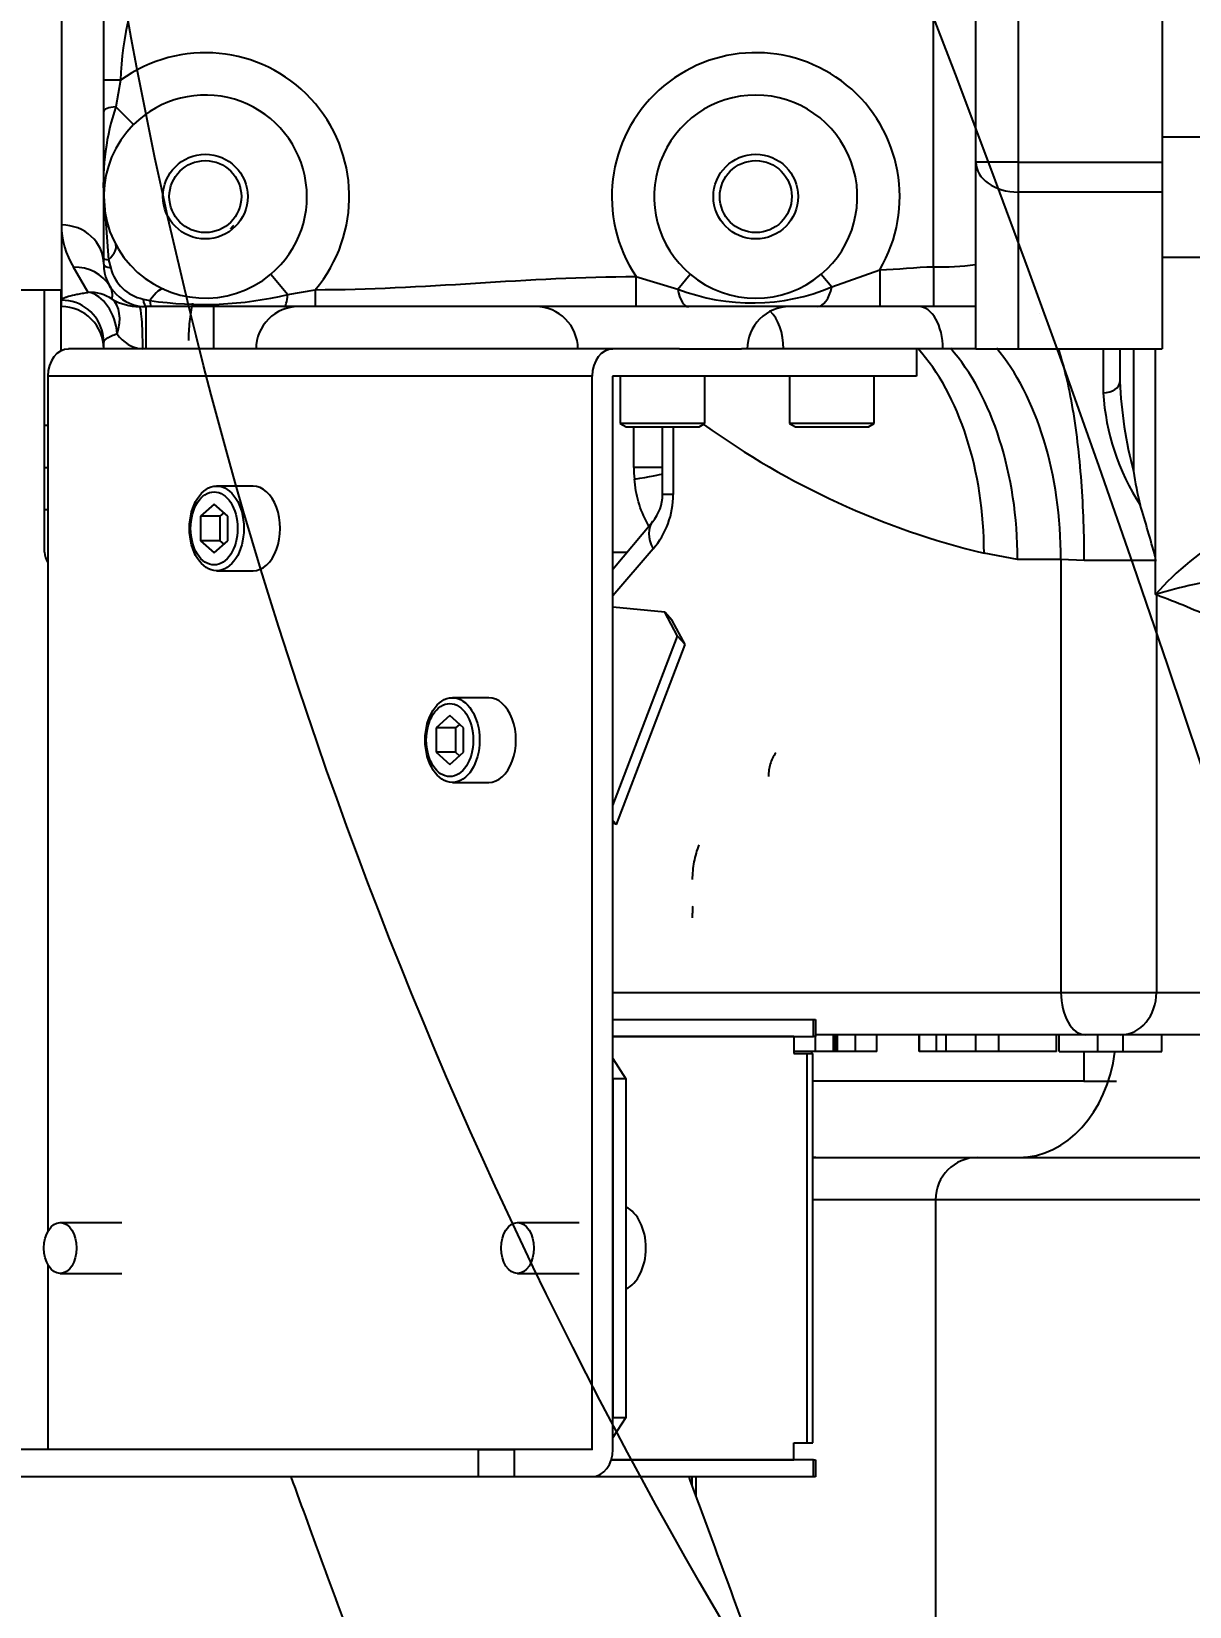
# Model space of a CAD drawing. Header units: millimetres. Extents: x 10462777 to 22643323, y 453826 to 1389191.
# Drawn here: x 11301146.9 to 11301285.9, y 597425.6 to 597614.6 of the extents above; entities that cross this region are included whole.
import ezdxf

# ---------------------------------------------------------------- set-up
doc = ezdxf.new("R2010")
doc.units = ezdxf.units.MM
doc.header["$LTSCALE"] = 200
doc.header["$MEASUREMENT"] = 0
doc.header["$PDMODE"] = 35
doc.header["$PDSIZE"] = -5
doc.linetypes.add('CENTER2', pattern=[1.125, 0.75, -0.125, 0.125, -0.125])
doc.linetypes.add('PHANTOM', pattern=[2.5, 1.25, -0.25, 0.25, -0.25, 0.25, -0.25])
doc.layers.get('0').update_dxf_attribs({"linetype": 'CONTINUOUS'})
doc.layers.get('DEFPOINTS').update_dxf_attribs({"linetype": 'CONTINUOUS'})
for name, color, linetype in [('$DDT_AUDIT_GENERATED_(146A)', 7, 'CONTINUOUS'), ('$DDT_AUDIT_GENERATED_(1626)', 7, 'CONTINUOUS'), ('$DDT_AUDIT_GENERATED_(77F)', 7, 'CONTINUOUS'), ('$DDT_AUDIT_GENERATED_(D3A)', 7, 'CONTINUOUS'), ('A290-7324-X343', 7, 'CONTINUOUS'), ('A290-7329-X315', 7, 'CONTINUOUS'), ('A290-7329-X401', 7, 'CONTINUOUS'), ('A290-7329-X402', 7, 'CONTINUOUS'), ('A290-7329-X406', 7, 'CONTINUOUS'), ('A290-7329-X409', 7, 'CONTINUOUS'), ('LIBRL_A6-BA-6X10', 7, 'CONTINUOUS')]:
    doc.layers.add(name, color=color, linetype=linetype)
doc.layers.add('LAYOUT', color=8, linetype='CONTINUOUS', lineweight=25)
doc.styles.get("Standard").update_dxf_attribs({"font": 'SYMBOL'})
doc.dimstyles.new('DS ROBOTEC', dxfattribs={"dimscale": 0, "dimtxt": 2.5, "dimasz": 2.5, "dimexe": 0.3, "dimexo": 0.3, "dimgap": 0.5, "dimtad": 1, "dimzin": 9, "dimdsep": 46, "dimtxsty": 'Standard', "dimblk": 'OPEN', "dimcen": 0, "dimclrd": 4, "dimclre": 4, "dimclrt": 110, "dimazin": 2, "dimtm": 1.5, "dimtfac": 1, "dimtmove": 0, "dimatfit": 3, "dimldrblk": 'OPEN', "dimfxl": 1, "dimtfill": 1, "dimtolj": 1, "dimlwd": -1, "dimlwe": -1, "dimarcsym": 0})

# ---------------------------------------------------------------- blocks, each defined once
blk = doc.blocks.new('r710ic')
at = {"layer": 'LAYOUT', "color": 3}
blk.add_circle((272041.37, 104232.63), 2050.12, dxfattribs=at)
blk = doc.blocks.new('A$C7DA30AB0')
at = {"layer": '$DDT_AUDIT_GENERATED_(146A)', "color": 7, "linetype": 'Continuous', "ltscale": 25.4}
for p, q in [((3523.25, 3306.61, 0), (3523.5, 3306.61, 0)), ((3523.25, 3304.58, 0), (3523.25, 3306.61, 0)), ((3523.5, 3306.61, 0), (3523.5, 3304.58, 0)), ((3523.5, 3306.61, 0), (3550.74, 3306.61, 0)), ((3550.74, 3306.61, 0), (3553.6, 3306.61, 0)), ((3550.74, 3306.61, 0), (3550.74, 3306.61, 0)), ((3553.6, 3306.61, 0), (3553.6, 3306.61, 0)), ((3553.6, 3306.61, 0), (3556.21, 3306.61, 0)), ((3586.22, 3306.61, 0), (3598.01, 3306.61, 0)), ((3598.01, 3306.61, 0), (3600.62, 3306.61, 0)), ((3600.62, 3306.61, 0), (3600.62, 3306.61, 0)), ((3523.5, 3304.58, 0), (3523.25, 3304.58, 0)), ((3523.5, 3304.58, 0), (3547.75, 3304.58, 0)), ((3547.75, 3304.57, 0), (3525.86, 3304.57, 0)), ((3525.86, 3304.57, 0), (3525.86, 3302.54, 0)), ((3524.3, 3302.54, 0), (3523.58, 3302.54, 0)), ((3523.58, 3302.54, 0), (3523.58, 3255.81, 0)), ((3524.3, 3255.81, 0), (3524.3, 3302.54, 0)), ((3525.86, 3302.54, 0), (3524.3, 3302.54, 0)), ((3546.01, 3299.49, 0), (3547.57, 3301.92, 0)), ((3546.01, 3258.85, 0), (3546.01, 3299.49, 0)), ((3547.57, 3299.49, 0), (3546.01, 3299.49, 0)), ((3547.57, 3258.85, 0), (3547.57, 3299.49, 0)), ((3546.01, 3258.85, 0), (3547.57, 3258.85, 0)), ((3547.57, 3256.43, 0), (3546.01, 3258.85, 0)), ((3524.3, 3255.81, 0), (3523.58, 3255.81, 0)), ((3525.86, 3255.81, 0), (3524.3, 3255.81, 0)), ((3525.86, 3253.77, 0), (3525.86, 3255.81, 0)), ((3523.25, 3251.74, 0), (3523.25, 3253.77, 0)), ((3523.25, 3253.77, 0), (3523.5, 3253.77, 0)), ((3547.57, 3253.77, 0), (3523.5, 3253.77, 0)), ((3523.5, 3253.77, 0), (3523.5, 3251.74, 0)), ((3525.86, 3253.77, 0), (3547.57, 3253.77, 0)), ((3523.5, 3251.74, 0), (3523.25, 3251.74, 0)), ((3547.57, 3251.74, 0), (3523.5, 3251.74, 0))]:
    blk.add_line(p, q, dxfattribs=at)
for centre, major_axis, start_param, end_param in [((3556.21, 3304.57, 0), (0, -2.03), 3.09689, 3.141593), ((3598.01, 3304.57, 0), (0, 2.03), 0, 0.044703), ((3525.86, 3304.57, 0), (0, 0.00203), 4.712389, 6.283185), ((3525.86, 3253.77, 0), (0, 0.00203), 3.141584, 4.712389)]:
    blk.add_ellipse(centre, major_axis=major_axis, ratio=0.642788, start_param=start_param, end_param=end_param, dxfattribs=at)
at = {"layer": '$DDT_AUDIT_GENERATED_(1626)', "color": 7, "linetype": 'Continuous', "ltscale": 25.4}
for points, knots in [([(3586.22, 3306.61, 0), (3583.49, 3314.07, 0), (3578.17, 3328.55, 0), (3569.45, 3352.2, 0), (3560.84, 3375.21, 0), (3552.73, 3396.49, 0), (3545.18, 3415.82, 0), (3538.19, 3433.25, 0), (3531.75, 3448.82, 0), (3525.85, 3462.59, 0), (3520.47, 3474.71, 0), (3515.49, 3485.5, 0), (3510.8, 3495.27, 0), (3506.3, 3504.23, 0), (3501.99, 3512.43, 0), (3498.22, 3519.22, 0), (3494.89, 3524.96, 0), (3491.68, 3530.24, 0), (3487.9, 3536.12, 0), (3483.44, 3542.55, 0), (3478.15, 3549.44, 0), (3472.35, 3556, 0), (3466.34, 3561.7, 0), (3460.67, 3566.1, 0), (3455.9, 3569.1, 0), (3452.07, 3571.11, 0), (3448.99, 3572.53, 0), (3445.26, 3574.02, 0), (3440.42, 3575.57, 0), (3434.56, 3576.87, 0), (3427.48, 3577.72, 0), (3420.22, 3577.7, 0), (3413.52, 3576.84, 0), (3408.08, 3575.57, 0), (3403.63, 3574.08, 0), (3399.5, 3572.32, 0), (3395.52, 3570.24, 0), (3391.2, 3567.47, 0), (3387.01, 3564.19, 0), (3383.31, 3560.74, 0), (3380.19, 3557.39, 0), (3377.61, 3554.26, 0), (3375.37, 3551.26, 0), (3373.39, 3548.36, 0), (3371.07, 3544.66, 0), (3368.41, 3539.92, 0), (3365.46, 3533.83, 0), (3362.67, 3527.04, 0), (3360.15, 3519.61, 0), (3357.99, 3511.7, 0), (3356.34, 3503.6, 0), (3355.25, 3495.68, 0), (3354.72, 3488.24, 0), (3354.68, 3481.2, 0), (3355.05, 3475.71, 0), (3355.55, 3471.63, 0), (3355.97, 3468.94, 0), (3356.49, 3466.3, 0), (3357.09, 3463.69, 0), (3357.82, 3461.08, 0), (3358.73, 3458.26, 0), (3359.98, 3454.99, 0), (3361.77, 3451.13, 0), (3364.31, 3446.8, 0), (3367.67, 3442.26, 0), (3371.96, 3437.46, 0), (3374.92, 3434.53, 0), (3376.76, 3432.73, 0)], [0.0070915, 0.0070915, 0.0070915, 0.0070915, 0.0368787, 0.0715317, 0.1038029, 0.1336061, 0.1609145, 0.1857498, 0.2081714, 0.2282665, 0.2461396, 0.2621447, 0.2771535, 0.291269, 0.3045347, 0.3169976, 0.3252716, 0.3342492, 0.3448381, 0.3570021, 0.3704717, 0.3862615, 0.4004659, 0.4132101, 0.424257, 0.4305665, 0.4360223, 0.4416758, 0.4500991, 0.4606382, 0.4709383, 0.4851588, 0.496676, 0.5066749, 0.5170292, 0.525421, 0.536025, 0.5490861, 0.5639803, 0.5776069, 0.589551, 0.6013983, 0.611703, 0.6218037, 0.6317028, 0.6495848, 0.6691913, 0.6907946, 0.7139724, 0.7380635, 0.7629986, 0.7873313, 0.80959, 0.8305732, 0.8516489, 0.8600642, 0.8683819, 0.8766001, 0.8847187, 0.8927381, 0.9011275, 0.9114288, 0.9250671, 0.9410179, 0.9589376, 0.9786405, 1, 1, 1, 1]), ([(3420.96, 3452.37, 0), (3419.84, 3453.42, 0), (3418.1, 3455.09, 0), (3415.48, 3457.79, 0), (3413.52, 3460.32, 0), (3412.1, 3462.75, 0), (3411.11, 3464.99, 0), (3410.42, 3466.94, 0), (3409.63, 3469.63, 0), (3408.79, 3473.61, 0), (3408.21, 3479.23, 0), (3408.12, 3485.28, 0), (3408.52, 3491.69, 0), (3409.43, 3498.35, 0), (3410.88, 3505.36, 0), (3412.87, 3512.43, 0), (3415.4, 3519.37, 0), (3418.39, 3525.94, 0), (3421.44, 3531.33, 0), (3424.36, 3535.54, 0), (3426.75, 3538.45, 0), (3428.97, 3540.71, 0), (3430.89, 3542.33, 0), (3432.52, 3543.39, 0), (3432.95, 3543.59, 0), (3432.4, 3543.48, 0), (3431.35, 3543.35, 0), (3429.97, 3543.34, 0), (3428.74, 3543.45, 0), (3427.75, 3543.63, 0), (3427.07, 3543.8, 0), (3426.5, 3543.98, 0), (3426.47, 3544, 0), (3427.04, 3543.68, 0), (3428.24, 3542.87, 0), (3430.44, 3541.05, 0), (3433.79, 3537.75, 0), (3438.35, 3532.42, 0), (3442.95, 3526.22, 0), (3447.55, 3519.33, 0), (3451.8, 3512.44, 0), (3455.89, 3505.35, 0), (3459.88, 3498.05, 0), (3463.83, 3490.45, 0), (3467.81, 3482.47, 0), (3471.88, 3474, 0), (3476.05, 3464.99, 0), (3480.49, 3455.1, 0), (3485.35, 3443.93, 0), (3490.76, 3431.09, 0), (3496.76, 3416.44, 0), (3503.34, 3399.93, 0), (3510.5, 3381.49, 0), (3518.26, 3361.08, 0), (3526.55, 3338.89, 0), (3533.5, 3320.05, 0), (3537.38, 3309.48, 0), (3538.44, 3306.61, 0)], [0, 0, 0, 0, 0.0232053, 0.0434011, 0.0608907, 0.075937, 0.0887461, 0.0991807, 0.1079163, 0.1316741, 0.1557604, 0.1791262, 0.2040185, 0.229401, 0.2550807, 0.283769, 0.3112428, 0.3383103, 0.3671334, 0.3868463, 0.4046524, 0.420298, 0.4363437, 0.4542177, 0.4735282, 0.4854571, 0.4970392, 0.5078111, 0.5167188, 0.5243161, 0.5305278, 0.5366871, 0.5440449, 0.5532281, 0.5640542, 0.5749499, 0.5910036, 0.6066431, 0.623467, 0.6379996, 0.6517311, 0.6650859, 0.6783276, 0.6914123, 0.70499, 0.7190716, 0.7336644, 0.7490504, 0.7665822, 0.7865371, 0.8090237, 0.834136, 0.8619433, 0.8924791, 0.9257292, 0.9616186, 0.9748153, 0.9748153, 0.9748153, 0.9748153])]:
    blk.add_open_spline(points, degree=3, knots=knots, dxfattribs=at)
at = {"layer": '$DDT_AUDIT_GENERATED_(77F)', "color": 7, "linetype": 'Continuous', "ltscale": 25.4}
for p, q in [((3471.5, 3160.28, 0), (3481.66, 3160.28, 0)), ((3471.5, 3145.86, 0), (3481.66, 3145.86, 0))]:
    blk.add_line(p, q, dxfattribs=at)
at = {"layer": '$DDT_AUDIT_GENERATED_(D3A)', "color": 7, "linetype": 'Continuous', "ltscale": 25.4}
for p, q in [((3547.57, 3195.66, 0), (3545.87, 3195.66, 0)), ((3615.78, 3195.66, 0), (3615.78, 3190.58, 0)), ((3615.37, 3190.58, 0), (3615.78, 3190.58, 0)), ((3615.78, 3190.58, 0), (3615.78, 3185.5, 0)), ((3615.78, 3185.5, 0), (3615.37, 3185.5, 0)), ((3615.78, 3185.5, 0), (3615.78, 3180.42, 0)), ((3615.78, 3180.42, 0), (3615.37, 3180.42, 0)), ((3615.78, 3180.42, 0), (3615.78, 3164.16, 0)), ((3613.75, 3171.48, 0), (3613.75, 3164.16, 0))]:
    blk.add_line(p, q, dxfattribs=at)
blk.add_arc((3613.74, 3195.66, 0), 2.03, 0, 37.0508, dxfattribs=at)
at = {"layer": 'A290-7324-X343', "color": 7, "linetype": 'Continuous', "ltscale": 25.4}
for p, q in [((3491.05, 3259.16, 0), (3487.16, 3259.16, 0)), ((3491.05, 3255.6, 0), (3491.05, 3259.16, 0)), ((3491.05, 3259.16, 0), (3523.58, 3259.16, 0)), ((3523.71, 3255.81, 0), (3523.71, 3255.6, 0))]:
    blk.add_line(p, q, dxfattribs=at)
at = {"layer": 'A290-7329-X315', "color": 7, "linetype": 'Continuous', "ltscale": 25.4}
for p, q in [((3508.87, 3273.38, 0), (3508.87, 3352.63, 0)), ((3537.61, 3306.61, 0), (3537.61, 3308.86, 0)), ((3538.05, 3307.64, 0), (3538.05, 3306.61, 0)), ((3176.36, 3273.38, 0), (3508.87, 3273.38, 0)), ((3508.87, 3273.38, 0), (3523.58, 3273.38, 0)), ((3503.81, 3268.3, 0), (3181.44, 3268.3, 0)), ((3523.21, 3268.3, 0), (3503.81, 3268.3, 0))]:
    blk.add_line(p, q, dxfattribs=at)
at = {"layer": 'A290-7329-X315', "color": 7, "linetype": 'CENTER2', "ltscale": 25.4}
for centre, radius, start in [((3526.69, 3234.96, 0), 11.36, 338.4018), ((3523.83, 3222.58, 0), 5.08, 325.8899)]:
    blk.add_arc(centre, radius, start, 0, dxfattribs=at)
at = {"layer": 'A290-7329-X315', "color": 7, "linetype": 'Continuous', "ltscale": 25.4}
for centre, major_axis, ratio, end_param in [((3503.81, 3273.38, 0), (0, -5.08), 0.995606, 1.570796), ((3498.84, 3253.06, 0), (0, 15.24), 0.766044, 1.400328), ((3523.21, 3273.38, 0), (0, -5.08), 0.995606, 0.073488)]:
    blk.add_ellipse(centre, major_axis=major_axis, ratio=ratio, start_param=0, end_param=end_param, dxfattribs=at)
at = {"layer": 'A290-7329-X315', "color": 7, "linetype": 'CENTER2', "ltscale": 25.4}
blk.add_ellipse((3517.73, 3239.55, 0), major_axis=(20.32, 0), ratio=0.964129, start_param=6.210853, end_param=6.283185, dxfattribs=at)
at = {"layer": 'A290-7329-X315', "color": 7, "linetype": 'Continuous', "ltscale": 25.4}
blk.add_open_spline([(3523.67, 3268.22, 0), (3523.65, 3268.23, 0), (3523.58, 3268.27, 0), (3523.44, 3268.3, 0), (3523.29, 3268.3, 0), (3523.21, 3268.3, 0)], degree=3, knots=[0.91252508, 0.91252508, 0.91252508, 0.91252508, 0.93298201, 0.96738214, 1, 1, 1, 1], dxfattribs=at)
at = {"layer": 'A290-7329-X315', "color": 7, "linetype": 'CENTER2', "ltscale": 25.4}
blk.add_open_spline([(3397.7, 3223.6, 0), (3397.7, 3223.6, 0), (3397.7, 3223.6, 0), (3397.7, 3223.6, 0), (3397.7, 3223.6, 0), (3487.43, 3223.6, 0), (3307.96, 3223.6, 0), (3397.7, 3223.6, 0)], degree=3, knots=[0.999998195606, 0.999998195606, 0.999998195606, 0.999998195606, 1, 1, 1, 1.000000011, 1.000003984244, 1.000003984244, 1.000003984244, 1.000003984244], dxfattribs=at)
at = {"layer": 'A290-7329-X401', "color": 7, "linetype": 'Continuous', "ltscale": 25.4}
for p, q in [((3486.33, 3255.6, 0), (3481.71, 3255.6, 0)), ((3481.71, 3255.6, 0), (3481.71, 3253.57, 0)), ((3489.4, 3255.6, 0), (3486.33, 3255.6, 0)), ((3486.33, 3255.6, 0), (3486.33, 3253.57, 0)), ((3494.02, 3255.6, 0), (3489.4, 3255.6, 0)), ((3489.4, 3255.6, 0), (3489.4, 3253.57, 0)), ((3494.02, 3255.6, 0), (3494.02, 3253.57, 0)), ((3494.33, 3255.6, 0), (3501.25, 3255.6, 0)), ((3494.33, 3255.6, 0), (3494.33, 3253.57, 0)), ((3501.25, 3255.6, 0), (3504.02, 3255.6, 0)), ((3501.25, 3255.6, 0), (3501.25, 3253.57, 0)), ((3504.02, 3255.6, 0), (3504.02, 3253.57, 0)), ((3504.03, 3255.6, 0), (3507.6, 3255.6, 0)), ((3507.6, 3255.6, 0), (3508.76, 3255.6, 0)), ((3507.6, 3255.6, 0), (3507.6, 3253.57, 0)), ((3508.76, 3255.6, 0), (3510.78, 3255.6, 0)), ((3508.76, 3255.6, 0), (3508.76, 3253.57, 0)), ((3510.78, 3255.6, 0), (3510.84, 3255.6, 0)), ((3510.78, 3255.6, 0), (3510.78, 3253.57, 0)), ((3510.84, 3255.6, 0), (3510.84, 3253.57, 0)), ((3515.89, 3255.6, 0), (3518.45, 3255.6, 0)), ((3515.89, 3255.6, 0), (3515.89, 3253.57, 0)), ((3518.45, 3255.6, 0), (3520.62, 3255.6, 0)), ((3518.45, 3255.6, 0), (3518.45, 3253.57, 0)), ((3520.62, 3255.6, 0), (3520.86, 3255.6, 0)), ((3520.62, 3255.6, 0), (3520.62, 3253.57, 0)), ((3520.86, 3255.6, 0), (3521.09, 3255.6, 0)), ((3520.86, 3255.6, 0), (3520.86, 3253.57, 0)), ((3521.09, 3255.6, 0), (3523.27, 3255.6, 0)), ((3521.09, 3255.6, 0), (3521.09, 3253.57, 0)), ((3523.27, 3255.6, 0), (3525.82, 3255.6, 0)), ((3523.27, 3255.6, 0), (3523.27, 3253.77, 0)), ((3525.82, 3255.6, 0), (3525.82, 3253.77, 0)), ((3525.82, 3255.6, 0), (3525.86, 3255.6, 0)), ((3466.18, 3253.57, 0), (3486.62, 3253.57, 0)), ((3486.62, 3253.57, 0), (3490.91, 3253.57, 0)), ((3490.91, 3253.57, 0), (3523.27, 3253.57, 0)), ((3482.36, 3248.49, 0), (3461.92, 3248.49, 0)), ((3482.36, 3200.79, 0), (3482.36, 3248.49, 0)), ((3493.81, 3248.49, 0), (3482.36, 3248.49, 0)), ((3493.81, 3196.55, 0), (3493.81, 3248.49, 0)), ((3547.57, 3248.49, 0), (3493.81, 3248.49, 0)), ((3482.36, 3200.79, 0), (3482.49, 3200.74, 0)), ((3482.49, 3200.74, 0), (3482.49, 3196.2, 0)), ((3542.75, 3195.26, 0), (3547.57, 3200.9, 0)), ((3482.36, 3196.67, 0), (3491.02, 3196.67, 0)), ((3491.02, 3196.67, 0), (3493.81, 3196.55, 0)), ((3493.81, 3196.55, 0), (3499.02, 3196.55, 0)), ((3499.02, 3196.55, 0), (3503.04, 3195.79, 0)), ((3547.57, 3197.68, 0), (3542.8, 3192, 0)), ((3482.49, 3196.2, 0), (3482.49, 3171.27, 0)), ((3540.32, 3188.73, 0), (3541.61, 3188.73, 0)), ((3540.32, 3180.62, 0), (3540.32, 3188.73, 0)), ((3541.61, 3188.73, 0), (3541.61, 3180.62, 0)), ((3485.11, 3171.27, 0), (3485.11, 3185.95, 0)), ((3541.61, 3185.5, 0), (3545.06, 3185.5, 0)), ((3545.06, 3185.5, 0), (3545.06, 3180.62, 0)), ((3486.74, 3171.27, 0), (3486.74, 3175.2, 0)), ((3481.66, 3152.44, 0), (3481.66, 3171.27, 0)), ((3498.94, 3171.27, 0), (3481.66, 3171.27, 0)), ((3498.94, 3152.44, 0), (3498.94, 3171.27, 0)), ((3504.02, 3171.27, 0), (3498.94, 3171.27, 0)), ((3504.02, 3171.27, 0), (3504.02, 3148.85, 0)), ((3504.02, 3171.27, 0), (3507.98, 3171.27, 0)), ((3507.98, 3171.27, 0), (3511.13, 3171.27, 0)), ((3539.57, 3171.27, 0), (3532.16, 3171.27, 0)), ((3595.46, 3171.27, 0), (3595.46, 3166.19, 0)), ((3603.58, 3171.27, 0), (3603.58, 3166.19, 0)), ((3608.66, 3171.27, 0), (3608.66, 3170.47, 0)), ((3504.02, 3166.19, 0), (3509.1, 3166.19, 0)), ((3509.1, 3161.4, 0), (3509.1, 3166.19, 0)), ((3509.1, 3166.19, 0), (3515.56, 3166.19, 0)), ((3515.56, 3161.77, 0), (3515.56, 3166.19, 0)), ((3515.56, 3166.19, 0), (3523.03, 3166.19, 0)), ((3523.03, 3166.19, 0), (3538.52, 3166.19, 0)), ((3538.52, 3166.19, 0), (3544.8, 3166.19, 0)), ((3544.8, 3166.19, 0), (3583.3, 3166.19, 0)), ((3544.8, 3162.58, 0), (3544.8, 3166.19, 0)), ((3583.3, 3166.19, 0), (3587.06, 3166.19, 0)), ((3583.3, 3164.16, 0), (3583.3, 3166.19, 0)), ((3587.06, 3166.19, 0), (3602.93, 3166.19, 0)), ((3602.93, 3166.19, 0), (3603.58, 3166.19, 0)), ((3613.74, 3166.19, 0), (3613.74, 3165.42, 0)), ((3586.57, 3164.74, 0), (3583.3, 3164.16, 0)), ((3588.62, 3162.31, 0), (3586.57, 3164.74, 0)), ((3603.94, 3165.29, 0), (3603.12, 3165.47, 0)), ((3610.51, 3164.48, 0), (3612.27, 3161.47, 0)), ((3613.74, 3156.39, 0), (3613.74, 3165.42, 0)), ((3521.29, 3163.83, 0), (3515.56, 3161.77, 0)), ((3522.58, 3162.31, 0), (3521.29, 3163.83, 0)), ((3539.78, 3164.08, 0), (3538.29, 3162.31, 0)), ((3544.8, 3162.58, 0), (3539.78, 3164.08, 0)), ((3509.1, 3161.4, 0), (3509.1, 3125.75, 0)), ((3608.08, 3160.59, 0), (3607.82, 3161.56, 0)), ((3608.66, 3152.99, 0), (3608.08, 3160.59, 0)), ((3608.66, 3161.11, 0), (3608.66, 3160.37, 0)), ((3608.66, 3160.37, 0), (3608.66, 3152.99, 0)), ((3613.74, 3109.32, 0), (3613.74, 3156.39, 0)), ((3608.66, 3152.99, 0), (3608.66, 3142.79, 0)), ((3481.66, 3152.44, 0), (3498.94, 3152.44, 0)), ((3481.66, 3148.85, 0), (3481.66, 3152.44, 0)), ((3498.94, 3148.85, 0), (3498.94, 3152.44, 0)), ((3498.94, 3148.85, 0), (3481.66, 3148.85, 0)), ((3481.66, 2903.12, 0), (3481.66, 3148.85, 0)), ((3498.94, 2903.12, 0), (3498.94, 3148.85, 0)), ((3498.94, 3148.85, 0), (3504.02, 3148.85, 0)), ((3504.02, 3148.85, 0), (3504.02, 3048.45, 0)), ((3605.08, 3144.35, 0), (3607.21, 3142.21, 0)), ((3606.63, 3139.02, 0), (3607.21, 3142.21, 0)), ((3608.66, 3142.79, 0), (3608.66, 3139.02, 0)), ((3606.63, 3139.02, 0), (3608.66, 3139.02, 0)), ((3608.66, 3139.02, 0), (3608.66, 3123.48, 0))]:
    blk.add_line(p, q, dxfattribs=at)
for centre, radius in [((3530.43, 3152.99, 0), 5.08), ((3530.43, 3152.99, 0), 4.32), ((3596.47, 3152.99, 0), 5.08), ((3596.47, 3152.99, 0), 4.32)]:
    blk.add_circle(centre, radius, dxfattribs=at)
for centre, radius, start, end in [((3517.22, 3295.02, 0), 100.47, 245.2302, 249.6989), ((3463.13, 3266.16, 0), 68.23, 278.4332, 286.4812), ((3455.84, 3224.43, 0), 35.65, 300.0065, 318.3588), ((3768.77, 3275.89, 0), 297.16, 195.5535, 196.8039), ((3480.47, 3102.38, 0), 96.1, 54.2425, 76.4147), ((3550.37, 3188.72, 0), 10.05, 139.3574, 179.9222), ((3546.69, 3188.73, 0), 5.08, 140, 180), ((3448.75, 3180.72, 0), 36.73, 8.1934, 14.6036), ((3461.44, 3174.97, 0), 27.34, 3.284, 33.2873), ((3529.32, 3185.5, 0), 15.74, 359.9965, 5.0546), ((3437.03, 3173.12, 0), 49.76, 2.3914, 14.9416), ((-4706.23, 3140.91, 0), 8195.04, 0.21188, 0.249078), ((3526.37, 3171.27, 0), 5.08, 270, 0), ((3556.85, 3171.27, 0), 5.08, 180, 270), ((3585.3, 3171.27, 0), 5.08, 270, 0), ((3603.6, 3167.08, 0), 4.21, 34.9767, 84.772), ((3613.74, 3171.27, 0), 5.08, 180, 270), ((3603.58, 3161.11, 0), 5.08, 0, 90), ((3604.2, 3159.04, 0), 7.16, 61.0832, 88.641), ((3530.85, 3141.07, 0), 24.68, 68.786, 112.7733), ((3530.43, 3152.99, 0), 12.19, 49.8808, 130.1192), ((3596.47, 3152.99, 0), 17.27, 139.6798, 306.0319), ((3596.73, 3121.99, 0), 43.94, 81.6382, 103.3675), ((3596.47, 3152.99, 0), 12.19, 314.9009, 130.1192), ((3602.91, 3160.33, 0), 5.06, 13.9826, 78.1778), ((3609.61, 3164.83, 0), 2, 166.4148, 212.941), ((3530.43, 3152.99, 0), 17.27, 149.4233, 33.7334), ((3530.43, 3152.99, 0), 12.19, 130.1192, 49.8808), ((3596.47, 3152.99, 0), 12.19, 130.1192, 314.9009), ((3508.04, 3135.09, 0), 26.34, 87.7105, 98.6346), ((3604.19, 3156.38, 0), 9.55, 0.0673, 32.2106), ((3579.18, 3151.47, 0), 29.53, 341.7183, 2.9421)]:
    blk.add_arc(centre, radius, start, end, dxfattribs=at)
at = {"layer": 'A290-7329-X401', "color": 7, "linetype": 'CENTER2', "ltscale": 25.4}
for start, end in [(347.2011, 0), (317.1666, 318.7363)]:
    blk.add_arc((3578.18, 3170.26, 0), 20.32, start, end, dxfattribs=at)
at = {"layer": 'A290-7329-X401', "color": 7, "linetype": 'Continuous', "ltscale": 25.4}
for centre, major_axis, ratio, start_param, end_param in [((3486.62, 3248.49, 0), (0, 5.08), 0.838671, 0, 1.570796), ((3490.91, 3248.49, 0), (0, -5.08), 0.570989, 1.570796, 3.141593), ((3511.22, 3196.55, 0), (-0.01, -30.48), 0.570989, 4.71259, 5.695397), ((3517.02, 3196.55, 0), (0.07, -30.48), 0.590687, 4.711009, 5.694099), ((3520.97, 3195.79, 0), (0, -29.59), 0.605929, 4.712388, 5.690466), ((3538.91, 3195.26, 0), (3.89, -3.27), 0.596359, 0, 0.952916), ((3546.59, 3186.89, 0), (-5.03, -0.69), 0.045241, 5.029461, 6.139153), ((3488.78, 3175.2, 0), (-2.03, 0), 0.66077, 4.733309, 6.283185), ((3510.89, 3171.27, 0), (0, -5.08), 0.573576, 4.712389, 6.283185), ((3530.03, 3171.27, 0), (0, -5.08), 0.573576, 4.712389, 5.807419), ((3604.37, 3171.27, 0), (0, 5.08), 0.077659, 1.570796, 3.141593), ((3613.74, 3170.47, 0), (-5.08, 0), 0.994483, 0, 0.20835), ((3610.51, 3169.49, 0), (-2.59, -4.37), 0.625446, 5.066932, 6.183976), ((3610.51, 3169.49, 0), (-0.74, 5.03), 0.677667, 1.471391, 2.927739), ((3613.74, 3170.47, 0), (-5.08, 0), 0.994483, 0.20835, 1.570796), ((3523.03, 3161.77, 0), (0, -4.42), 0.443041, 3.141593, 4.228338), ((3538.52, 3162.58, 0), (0, -3.62), 0.385309, 1.99967, 3.141593), ((3587.06, 3164.16, 0), (0, -2.03), 0.25123, 3.141593, 4.422637), ((3602.93, 3164.16, 0), (0, 2.03), 0.120197, 5.409101, 6.283179), ((3603.58, 3164.16, 0), (0, -2.03), 0.212616, 2.156477, 3.141593), ((3603.58, 3168.73, 0), (-2.09, -4.63), 0.230346, 0, 0.89858), ((3610.51, 3169.49, 0), (-4.36, -2.61), 0.983456, 0.440757, 1.038279), ((3612.27, 3166.38, 0), (-4.35, -2.63), 0.954764, 0, 1.046453), ((3611.71, 3161.11, 0), (-4.48, -2.39), 0.33282, 5.459133, 6.283185), ((3606.63, 3161.11, 0), (-2.03, 0), 0.267, 3.141593, 4.089088), ((3606.63, 3160.37, 0), (-2.03, 0), 0.148783, 3.141593, 3.916786), ((3613.74, 3161.11, 0), (-5.08, 0), 0.93007, 0, 1.570796), ((3498.94, 3148.85, 0), (-5.08, 0), 0.707107, 3.141593, 4.712389), ((3606.63, 3142.79, 0), (-2.03, 0), 0.299176, 1.860548, 3.141593)]:
    blk.add_ellipse(centre, major_axis=major_axis, ratio=ratio, start_param=start_param, end_param=end_param, dxfattribs=at)
for points, knots in [([(3491.02, 3196.67, 0), (3491.02, 3195.15, 0), (3491.04, 3193.58, 0), (3491.15, 3190.4, 0), (3491.24, 3188.78, 0), (3491.48, 3185.58, 0), (3491.63, 3183.99, 0), (3492, 3180.9, 0), (3492.22, 3179.41, 0), (3492.71, 3176.6, 0), (3492.99, 3175.29, 0), (3493.55, 3173.05, 0), (3493.82, 3172.11, 0), (3494.11, 3171.26, 0)], [0, 0, 0, 0, 0.125, 0.125, 0.25, 0.25, 0.375, 0.375, 0.5, 0.5, 0.625, 0.625, 0.7334253, 0.7334253, 0.7334253, 0.7334253]), ([(3543.25, 3192.52, 0), (3543.31, 3192.42, 0), (3543.37, 3192.32, 0), (3543.89, 3191.39, 0), (3544.23, 3190.53, 0), (3544.62, 3189.19, 0), (3544.72, 3188.74, 0), (3544.89, 3187.82, 0), (3544.95, 3187.35, 0), (3544.99, 3186.89, 0)], [0.468244, 0.468244, 0.468244, 0.468244, 0.5, 0.5, 0.75, 0.75, 0.875, 0.875, 1, 1, 1, 1]), ([(3607.05, 3169.49, 0), (3607.3, 3169.57, 0), (3607.53, 3169.65, 0), (3607.93, 3169.82, 0), (3608.1, 3169.9, 0), (3608.38, 3170.07, 0), (3608.49, 3170.16, 0), (3608.63, 3170.32, 0), (3608.66, 3170.4, 0), (3608.66, 3170.47, 0)], [0, 0, 0, 0, 0.25, 0.25, 0.5, 0.5, 0.75, 0.75, 1, 1, 1, 1]), ([(3613.74, 3165.42, 0), (3613.74, 3165.35, 0), (3613.67, 3165.27, 0), (3613.46, 3165.16, 0), (3613.37, 3165.11, 0), (3613.15, 3165.03, 0), (3613.03, 3164.99, 0), (3612.61, 3164.87, 0), (3612.27, 3164.79, 0), (3611.67, 3164.67, 0), (3611.45, 3164.63, 0), (3611, 3164.55, 0), (3610.76, 3164.51, 0), (3610.51, 3164.48, 0)], [0, 0, 0, 0, 0.25, 0.25, 0.375, 0.375, 0.5, 0.5, 0.75, 0.75, 0.875, 0.875, 1, 1, 1, 1])]:
    blk.add_open_spline(points, degree=3, knots=knots, dxfattribs=at)
at = {"layer": 'A290-7329-X401', "color": 7, "linetype": 'CENTER2', "ltscale": 25.4}
blk.add_open_spline([(3496.39, 3166.96, 0), (3496.39, 3166.96, 0), (3496.39, 3166.96, 0), (3496.39, 3166.96, 0)], degree=3, dxfattribs=at)
at = {"layer": 'A290-7329-X401', "color": 7, "linetype": 'Continuous', "ltscale": 25.4}
for points in [[(3583.3, 3164.16, 0), (3570.47, 3164.16, 0), (3557.63, 3162.58, 0), (3544.8, 3162.58, 0)], [(3515.56, 3161.77, 0), (3513.41, 3161.77, 0), (3511.25, 3161.4, 0), (3509.1, 3161.4, 0)], [(3604.63, 3123.48, 0), (3604.63, 3128.66, 0), (3606.63, 3133.84, 0), (3606.63, 3139.02, 0)]]:
    blk.add_open_spline(points, degree=3, dxfattribs=at)
at = {"layer": 'A290-7329-X402', "color": 7, "linetype": 'Continuous', "ltscale": 25.4}
blk.add_line((3628.98, 3164.16, 0), (3613.74, 3164.16, 0), dxfattribs=at)
at = {"layer": 'A290-7329-X406', "color": 7, "linetype": 'Continuous', "ltscale": 25.4}
for p, q in [((3550.06, 3306.61, 0), (3559.4, 3306.61, 0)), ((3559.4, 3303.35, 0), (3559.4, 3306.61, 0)), ((3559.4, 3306.61, 0), (3563.69, 3306.61, 0)), ((3563.69, 3306.61, 0), (3625.08, 3306.61, 0)), ((3563.69, 3306.61, 0), (3563.69, 3303.35, 0)), ((3547.57, 3303.35, 0), (3547.57, 3174.53, 0)), ((3550.06, 3303.35, 0), (3559.4, 3303.35, 0)), ((3550.06, 3303.35, 0), (3550.06, 3174.53, 0)), ((3550.06, 3303.35, 0), (3615.37, 3303.35, 0)), ((3563.69, 3303.35, 0), (3559.4, 3303.35, 0)), ((3563.69, 3303.35, 0), (3625.08, 3303.35, 0)), ((3615.37, 3281.16, 0), (3615.37, 3303.35, 0)), ((3615.37, 3174.53, 0), (3615.37, 3277.19, 0)), ((3511.13, 3174.53, 0), (3547.57, 3174.53, 0)), ((3511.13, 3171.27, 0), (3511.13, 3174.53, 0)), ((3550.06, 3174.53, 0), (3615.37, 3174.53, 0)), ((3511.13, 3171.27, 0), (3532.16, 3171.27, 0)), ((3539.57, 3171.27, 0), (3547.57, 3171.27, 0)), ((3547.57, 3171.27, 0), (3612.88, 3171.27, 0))]:
    blk.add_line(p, q, dxfattribs=at)
for centre, major_axis, start_param, end_param in [((3550.06, 3303.35, 0), (0, 3.25), 0, 1.570796), ((3550.06, 3303.35, 0), (0, 0.00203), 0, 1.570796), ((3615.37, 3303.35, 0), (0, -0.00203), 3.141593, 4.712389), ((3547.57, 3174.53, 0), (0, -0.00203), 0, 1.570796), ((3547.57, 3174.53, 0), (0, -3.25), 0, 1.570796), ((3612.88, 3174.53, 0), (0, 3.25), 3.141593, 4.712389)]:
    blk.add_ellipse(centre, major_axis=major_axis, ratio=0.766044, start_param=start_param, end_param=end_param, dxfattribs=at)
at = {"layer": 'A290-7329-X409', "color": 7, "linetype": 'Continuous', "ltscale": 25.4}
for p, q in [((3547.15, 3228.34, 0), (3538.9, 3206.74, 0)), ((3547.57, 3227.88, 0), (3547.15, 3228.34, 0)), ((3547.57, 3226.07, 0), (3539.8, 3205.74, 0)), ((3538.9, 3206.74, 0), (3540.44, 3203.87, 0)), ((3538.9, 3206.74, 0), (3539.8, 3205.74, 0)), ((3539.8, 3205.74, 0), (3541.34, 3202.86, 0)), ((3540.44, 3203.87, 0), (3541.34, 3202.86, 0)), ((3541.34, 3202.86, 0), (3547.57, 3202.28, 0))]:
    blk.add_line(p, q, dxfattribs=at)
blk.add_ellipse((3549.14, 3231.2, 0), major_axis=(-2.65, -2.37), ratio=0.746233, start_param=0.308893, end_param=0.467152, dxfattribs=at)
at = {"layer": 'LAYOUT', "color": 6, "linetype": 'PHANTOM'}
for centre, radius in [((3030.45, 3025.99, 0), 2693.02), ((3025.99, 3025.99, 0), 589.24)]:
    blk.add_circle(centre, radius, dxfattribs=at)
at = {"layer": 'LIBRL_A6-BA-6X10', "color": 7, "linetype": 'Continuous', "ltscale": 25.4}
for p, q in [((3559.02, 3282.22, 0), (3551.62, 3282.22, 0)), ((3613.88, 3282.22, 0), (3606.48, 3282.22, 0)), ((3551.62, 3276.13, 0), (3559.02, 3276.13, 0)), ((3606.48, 3276.13, 0), (3613.88, 3276.13, 0)), ((3566.83, 3223.29, 0), (3562.47, 3223.29, 0)), ((3567.14, 3221.15, 0), (3565.51, 3219.68, 0)), ((3568.77, 3219.68, 0), (3567.14, 3221.15, 0)), ((3565.51, 3219.68, 0), (3565.51, 3216.75, 0)), ((3566.44, 3219.68, 0), (3565.97, 3220.1, 0)), ((3566.44, 3216.75, 0), (3566.44, 3219.68, 0)), ((3566.44, 3219.68, 0), (3568.77, 3219.68, 0)), ((3568.77, 3216.75, 0), (3568.77, 3219.68, 0)), ((3565.51, 3216.75, 0), (3567.14, 3215.28, 0)), ((3565.97, 3216.33, 0), (3566.44, 3216.75, 0)), ((3566.44, 3216.75, 0), (3568.77, 3216.75, 0)), ((3567.14, 3215.28, 0), (3568.77, 3216.75, 0)), ((3562.47, 3213.13, 0), (3566.83, 3213.13, 0)), ((3595.11, 3197.89, 0), (3590.75, 3197.89, 0)), ((3595.42, 3195.75, 0), (3593.79, 3194.28, 0)), ((3594.72, 3194.28, 0), (3594.25, 3194.7, 0)), ((3597.05, 3194.28, 0), (3595.42, 3195.75, 0)), ((3593.79, 3194.28, 0), (3593.79, 3191.35, 0)), ((3594.72, 3191.35, 0), (3594.72, 3194.28, 0)), ((3594.72, 3194.28, 0), (3597.05, 3194.28, 0)), ((3597.05, 3191.35, 0), (3597.05, 3194.28, 0)), ((3593.79, 3191.35, 0), (3595.42, 3189.88, 0)), ((3594.25, 3190.93, 0), (3594.72, 3191.35, 0)), ((3594.72, 3191.35, 0), (3597.05, 3191.35, 0)), ((3595.42, 3189.88, 0), (3597.05, 3191.35, 0)), ((3590.75, 3187.73, 0), (3595.11, 3187.73, 0)), ((3516.91, 3180.62, 0), (3516.21, 3180.22, 0)), ((3516.21, 3180.22, 0), (3516.21, 3174.53, 0)), ((3516.21, 3180.22, 0), (3526.37, 3180.22, 0)), ((3525.66, 3180.62, 0), (3516.91, 3180.62, 0)), ((3526.37, 3180.22, 0), (3525.66, 3180.62, 0)), ((3526.37, 3174.53, 0), (3526.37, 3180.22, 0)), ((3537.23, 3180.62, 0), (3536.53, 3180.22, 0)), ((3536.53, 3180.22, 0), (3536.53, 3174.53, 0)), ((3536.53, 3180.22, 0), (3546.69, 3180.22, 0)), ((3545.98, 3180.62, 0), (3537.23, 3180.62, 0)), ((3546.69, 3180.22, 0), (3545.98, 3180.62, 0)), ((3546.69, 3174.53, 0), (3546.69, 3180.22, 0))]:
    blk.add_line(p, q, dxfattribs=at)
for centre, major_axis, start_param, end_param in [((3546.88, 3279.17, 0), (0, -5.08), 3.410041, 6.014737), ((3562.47, 3218.21, 0), (0, 5.08), 0, 3.141593), ((3590.75, 3192.81, 0), (0, 5.08), 0, 3.141593)]:
    blk.add_ellipse(centre, major_axis=major_axis, ratio=0.642788, start_param=start_param, end_param=end_param, dxfattribs=at)
for centre, major_axis in [((3559.02, 3279.17, 0), (0, 3.05)), ((3613.88, 3279.17, 0), (0, 3.05)), ((3566.83, 3218.21, 0), (0, 5.08)), ((3567.14, 3218.21, 0), (0, -4.38)), ((3595.11, 3192.81, 0), (0, 5.08)), ((3595.42, 3192.81, 0), (0, -4.38))]:
    blk.add_ellipse(centre, major_axis=major_axis, ratio=0.642788, dxfattribs=at)
blk = doc.blocks.new('_OPEN')
at = {"color": 0, "linetype": 'ByBlock'}
for p, q in [((-1, 0.1667), (0, 0)), ((0, 0), (-1, -0.1667)), ((0, 0), (-1, 0))]:
    blk.add_line(p, q, dxfattribs=at)
blk = doc.blocks.new('*D367')
at = {"color": 4, "linetype": 'ByBlock', "ltscale": 10, "transparency": 16777216}
for p, q in [((11300640.8, 598366.89), (11300640.8, 596883.44)), ((11300889.41, 596619.67), (11300889.41, 596925.44)), ((11300465.8, 596904.44), (11300290.8, 596904.44)), ((11300640.8, 596904.44), (11300889.41, 596904.44)), ((11301064.41, 596904.44), (11301239.41, 596904.44))]:
    blk.add_line(p, q, dxfattribs=at)
at = {"layer": 'DEFPOINTS', "color": 0, "ltscale": 10, "transparency": 16777216}
for p in [(11300640.8, 598387.89, 0), (11300889.41, 596904.44), (11300889.41, 596598.67, 0)]:
    blk.add_point(p, dxfattribs=at)
at = {"color": 4, "ltscale": 10, "transparency": 16777216, "xscale": 175, "yscale": 175, "zscale": 175}
blk.add_blockref('_OPEN', (11300640.8, 596904.44), dxfattribs=at)
at = {"color": 4, "ltscale": 10, "transparency": 16777216, "xscale": 175, "yscale": 175, "zscale": 175, "rotation": 180}
blk.add_blockref('_OPEN', (11300889.41, 596904.44), dxfattribs=at)
at = {"color": 110, "ltscale": 10, "transparency": 16777216, "insert": (11300765.1, 597063.71), "char_height": 175, "attachment_point": 5, "bg_fill": 3, "box_fill_scale": 1.25, "bg_fill_color": 256, "bg_fill_true_color": 13158600, "bg_fill_transparency": 0}
blk.add_mtext('\\A1;249', dxfattribs=at)

msp = doc.modelspace()

# ---------------------------------------------------------------- block references
at = {"ltscale": 10, "rotation": 180}
msp.add_blockref('A$C7DA30AB0', (11304764.24811, 600747.76955, 0), dxfattribs=at)
at = {"layer": 'LAYOUT', "color": 2, "rotation": 89.99999999999999}
msp.add_blockref('r710ic', (11403573.40786, 324839.74027, 0), dxfattribs=at)

# ---------------------------------------------------------------- next in the draw order: dimensions: what is measured, and where the dimension line sits
at = {"ltscale": 10}
dim = msp.add_linear_dim(base=(11300889.40943, 596904.44423, 0), p1=(11300640.79795, 598387.8894, 0), p2=(11300889.40943, 596598.67472, 0), angle=180, dimstyle='DS ROBOTEC', override={"dimscale": 70, "dimgap": 1, "dimdec": 0, "dimarcsym": 1}, dxfattribs=at)
dim.commit()
dim.dimension.update_dxf_attribs({"geometry": '*D367', "text_midpoint": (11300765.10369, 596904.44423, 0), "dimtype": 160})

doc.saveas('drawing.dxf')
